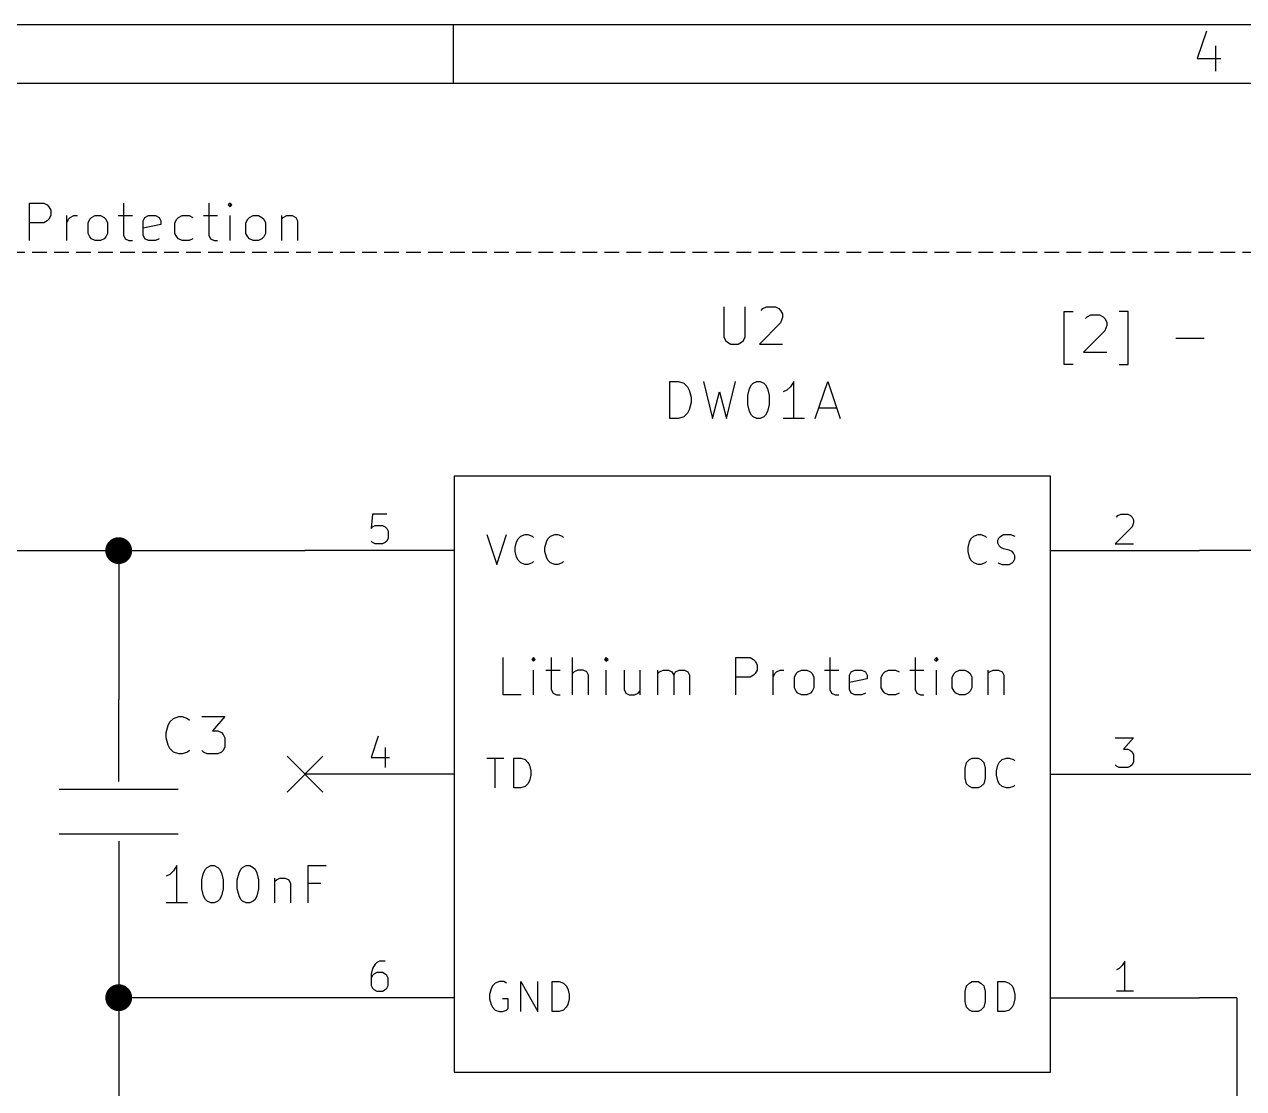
# Model space of a CAD drawing. Header units: millimetres. Extents: x 10 to 287, y -200 to -10.
# Drawn here: x 145.38 to 186.92, y -46.28 to -10 of the extents above; entities that cross this region are included whole.
import ezdxf

# ---------------------------------------------------------------- set-up
doc = ezdxf.new("R2010")
doc.units = ezdxf.units.MM
doc.linetypes.add('DASHED', pattern=[0.75, 0.5, -0.25])
for name, color, linetype in [('BLUE', 174, 'CONTINUOUS'), ('CYAN', 134, 'CONTINUOUS'), ('GREEN', 94, 'CONTINUOUS'), ('LIGHTBLUE', 172, 'CONTINUOUS'), ('RED', 14, 'CONTINUOUS'), ('WHITE', 250, 'CONTINUOUS')]:
    doc.layers.add(name, color=color, linetype=linetype)

msp = doc.modelspace()

# ---------------------------------------------------------------- linework, layer by layer
at = {"layer": 'BLUE', "linetype": 'CONTINUOUS'}
for p, q in [((154.3304, -34.9504), (155.5496, -36.1696)), ((155.5496, -34.9504), (154.3304, -36.1696))]:
    msp.add_line(p, q, dxfattribs=at)
at = {"layer": 'CYAN', "linetype": 'CONTINUOUS'}
for p, q in [((169.2123, -19.6292), (169.2123, -20.6573)), ((169.2123, -19.6292), (169.2123, -20.6573)), ((169.938, -20.6573), (169.938, -19.6292)), ((169.938, -20.6573), (169.938, -19.6292)), ((170.4824, -19.7502), (170.5428, -19.6897)), ((170.4824, -19.7502), (170.5428, -19.6897)), ((170.5428, -19.6897), (170.6638, -19.6292)), ((170.5428, -19.6897), (170.6638, -19.6292)), ((170.6638, -19.6292), (170.9662, -19.6292)), ((170.6638, -19.6292), (170.9662, -19.6292)), ((170.9662, -19.6292), (171.0871, -19.6897)), ((170.9662, -19.6292), (171.0871, -19.6897)), ((171.0871, -19.6897), (171.1476, -19.7502)), ((171.0871, -19.6897), (171.1476, -19.7502)), ((171.1476, -19.7502), (171.2081, -19.8711)), ((171.1476, -19.7502), (171.2081, -19.8711)), ((171.2081, -19.8711), (171.2081, -19.9921)), ((171.2081, -19.8711), (171.2081, -19.9921)), ((171.1476, -20.1735), (170.4219, -20.8992)), ((171.1476, -20.1735), (170.4219, -20.8992)), ((171.2081, -19.9921), (171.1476, -20.1735)), ((171.2081, -19.9921), (171.1476, -20.1735)), ((169.2123, -20.6573), (169.2728, -20.7783)), ((169.2123, -20.6573), (169.2728, -20.7783)), ((169.8776, -20.7783), (169.938, -20.6573)), ((169.8776, -20.7783), (169.938, -20.6573)), ((169.2728, -20.7783), (169.3333, -20.8388)), ((169.2728, -20.7783), (169.3333, -20.8388)), ((169.3333, -20.8388), (169.4542, -20.8992)), ((169.3333, -20.8388), (169.4542, -20.8992)), ((169.4542, -20.8992), (169.6961, -20.8992)), ((169.4542, -20.8992), (169.6961, -20.8992)), ((169.6961, -20.8992), (169.8171, -20.8388)), ((169.6961, -20.8992), (169.8171, -20.8388)), ((169.8171, -20.8388), (169.8776, -20.7783)), ((169.8171, -20.8388), (169.8776, -20.7783)), ((170.4219, -20.8992), (171.2081, -20.8992)), ((170.4219, -20.8992), (171.2081, -20.8992)), ((167.3678, -23.4392), (167.3678, -22.1692)), ((167.3678, -22.1692), (167.6702, -22.1692)), ((167.3678, -23.4392), (167.3678, -22.1692)), ((167.3678, -22.1692), (167.6702, -22.1692)), ((167.6702, -22.1692), (167.8516, -22.2297)), ((167.6702, -22.1692), (167.8516, -22.2297)), ((167.8516, -22.2297), (167.9726, -22.3507)), ((167.8516, -22.2297), (167.9726, -22.3507)), ((167.9726, -22.3507), (168.0331, -22.4716)), ((167.9726, -22.3507), (168.0331, -22.4716)), ((168.5169, -22.1692), (168.8193, -23.4392)), ((168.5169, -22.1692), (168.8193, -23.4392)), ((169.3031, -23.4392), (169.6055, -22.1692)), ((169.3031, -23.4392), (169.6055, -22.1692)), ((170.0288, -22.653), (170.0892, -22.4111)), ((170.0288, -22.653), (170.0892, -22.4111)), ((170.0892, -22.4111), (170.1497, -22.2902)), ((170.0892, -22.4111), (170.1497, -22.2902)), ((170.1497, -22.2902), (170.2102, -22.2297)), ((170.1497, -22.2902), (170.2102, -22.2297)), ((170.2102, -22.2297), (170.3311, -22.1692)), ((170.2102, -22.2297), (170.3311, -22.1692)), ((170.3311, -22.1692), (170.4521, -22.1692)), ((170.3311, -22.1692), (170.4521, -22.1692)), ((170.4521, -22.1692), (170.573, -22.2297)), ((170.4521, -22.1692), (170.573, -22.2297)), ((170.573, -22.2297), (170.6335, -22.2902)), ((170.573, -22.2297), (170.6335, -22.2902)), ((170.6335, -22.2902), (170.694, -22.4111)), ((170.6335, -22.2902), (170.694, -22.4111)), ((170.694, -22.4111), (170.7545, -22.653)), ((170.694, -22.4111), (170.7545, -22.653)), ((171.4802, -22.3507), (171.3592, -22.4716)), ((171.4802, -22.3507), (171.3592, -22.4716)), ((171.6011, -22.1692), (171.4802, -22.3507)), ((171.6011, -22.1692), (171.4802, -22.3507)), ((171.6011, -23.4392), (171.6011, -22.1692)), ((171.6011, -23.4392), (171.6011, -22.1692)), ((172.3268, -23.4392), (172.7501, -22.1692)), ((172.3268, -23.4392), (172.7501, -22.1692)), ((172.7501, -22.1692), (173.1735, -23.4392)), ((172.7501, -22.1692), (173.1735, -23.4392)), ((168.0331, -22.4716), (168.0935, -22.7135)), ((168.0331, -22.4716), (168.0935, -22.7135)), ((168.0935, -22.7135), (168.0935, -22.8949)), ((168.0935, -22.7135), (168.0935, -22.8949)), ((168.8193, -23.4392), (169.0612, -22.5321)), ((168.8193, -23.4392), (169.0612, -22.5321)), ((169.0612, -22.5321), (169.3031, -23.4392)), ((169.0612, -22.5321), (169.3031, -23.4392)), ((170.0288, -22.9554), (170.0288, -22.653)), ((170.0288, -22.9554), (170.0288, -22.653)), ((170.7545, -22.653), (170.7545, -22.9554)), ((170.7545, -22.653), (170.7545, -22.9554)), ((171.3592, -22.4716), (171.2383, -22.5321)), ((171.3592, -22.4716), (171.2383, -22.5321)), ((167.9726, -23.2578), (167.8516, -23.3788)), ((167.9726, -23.2578), (167.8516, -23.3788)), ((168.0331, -23.1368), (167.9726, -23.2578)), ((168.0331, -23.1368), (167.9726, -23.2578)), ((168.0935, -22.8949), (168.0331, -23.1368)), ((168.0935, -22.8949), (168.0331, -23.1368)), ((170.0892, -23.1973), (170.0288, -22.9554)), ((170.0892, -23.1973), (170.0288, -22.9554)), ((170.1497, -23.3183), (170.0892, -23.1973)), ((170.1497, -23.3183), (170.0892, -23.1973)), ((170.694, -23.1973), (170.6335, -23.3183)), ((170.694, -23.1973), (170.6335, -23.3183)), ((170.7545, -22.9554), (170.694, -23.1973)), ((170.7545, -22.9554), (170.694, -23.1973)), ((172.4478, -23.0764), (173.0525, -23.0764)), ((172.4478, -23.0764), (173.0525, -23.0764)), ((167.6702, -23.4392), (167.3678, -23.4392)), ((167.6702, -23.4392), (167.3678, -23.4392)), ((167.8516, -23.3788), (167.6702, -23.4392)), ((167.8516, -23.3788), (167.6702, -23.4392)), ((170.2102, -23.3788), (170.1497, -23.3183)), ((170.2102, -23.3788), (170.1497, -23.3183)), ((170.3311, -23.4392), (170.2102, -23.3788)), ((170.3311, -23.4392), (170.2102, -23.3788)), ((170.4521, -23.4392), (170.3311, -23.4392)), ((170.4521, -23.4392), (170.3311, -23.4392)), ((170.573, -23.3788), (170.4521, -23.4392)), ((170.573, -23.3788), (170.4521, -23.4392)), ((170.6335, -23.3183), (170.573, -23.3788)), ((170.6335, -23.3183), (170.573, -23.3788)), ((171.964, -23.4392), (171.2383, -23.4392)), ((171.964, -23.4392), (171.2383, -23.4392)), ((161.1327, -27.394), (161.4714, -28.41)), ((161.1327, -27.394), (161.4714, -28.41)), ((161.4714, -28.41), (161.81, -27.394)), ((161.4714, -28.41), (161.81, -27.394)), ((162.2939, -27.4424), (162.439, -27.394)), ((162.2939, -27.4424), (162.439, -27.394)), ((162.439, -27.394), (162.5358, -27.394)), ((162.439, -27.394), (162.5358, -27.394)), ((162.5358, -27.394), (162.6809, -27.4424)), ((162.5358, -27.394), (162.6809, -27.4424)), ((163.3099, -27.4424), (163.455, -27.394)), ((163.3099, -27.4424), (163.455, -27.394)), ((163.455, -27.394), (163.5518, -27.394)), ((163.455, -27.394), (163.5518, -27.394)), ((163.5518, -27.394), (163.6969, -27.4424)), ((163.5518, -27.394), (163.6969, -27.4424)), ((177.7274, -27.4424), (177.8725, -27.394)), ((177.7274, -27.4424), (177.8725, -27.394)), ((177.8725, -27.394), (177.9693, -27.394)), ((177.8725, -27.394), (177.9693, -27.394)), ((177.9693, -27.394), (178.1144, -27.4424)), ((177.9693, -27.394), (178.1144, -27.4424)), ((178.6466, -27.4424), (178.7434, -27.394)), ((178.6466, -27.4424), (178.7434, -27.394)), ((178.7434, -27.394), (178.9853, -27.394)), ((178.7434, -27.394), (178.9853, -27.394)), ((178.9853, -27.394), (179.1304, -27.4424)), ((178.9853, -27.394), (179.1304, -27.4424)), ((162.1004, -27.8295), (162.1488, -27.6359)), ((162.1004, -27.8295), (162.1488, -27.6359)), ((162.1004, -27.9746), (162.1004, -27.8295)), ((162.1004, -27.9746), (162.1004, -27.8295)), ((162.1488, -27.6359), (162.1971, -27.5392)), ((162.1488, -27.6359), (162.1971, -27.5392)), ((162.1971, -27.5392), (162.2939, -27.4424)), ((162.1971, -27.5392), (162.2939, -27.4424)), ((162.6809, -27.4424), (162.7293, -27.4908)), ((162.6809, -27.4424), (162.7293, -27.4908)), ((163.1164, -27.8295), (163.1648, -27.6359)), ((163.1164, -27.8295), (163.1648, -27.6359)), ((163.1164, -27.9746), (163.1164, -27.8295)), ((163.1164, -27.9746), (163.1164, -27.8295)), ((163.1648, -27.6359), (163.2131, -27.5392)), ((163.1648, -27.6359), (163.2131, -27.5392)), ((163.2131, -27.5392), (163.3099, -27.4424)), ((163.2131, -27.5392), (163.3099, -27.4424)), ((163.6969, -27.4424), (163.7453, -27.4908)), ((163.6969, -27.4424), (163.7453, -27.4908)), ((177.5339, -27.8295), (177.5823, -27.6359)), ((177.5339, -27.8295), (177.5823, -27.6359)), ((177.5339, -27.9746), (177.5339, -27.8295)), ((177.5339, -27.9746), (177.5339, -27.8295)), ((177.5823, -27.6359), (177.6306, -27.5392)), ((177.5823, -27.6359), (177.6306, -27.5392)), ((177.6306, -27.5392), (177.7274, -27.4424)), ((177.6306, -27.5392), (177.7274, -27.4424)), ((178.1144, -27.4424), (178.1628, -27.4908)), ((178.1144, -27.4424), (178.1628, -27.4908)), ((178.5499, -27.5876), (178.5983, -27.4908)), ((178.5499, -27.5876), (178.5983, -27.4908)), ((178.5499, -27.6843), (178.5499, -27.5876)), ((178.5499, -27.6843), (178.5499, -27.5876)), ((178.5983, -27.7811), (178.5499, -27.6843)), ((178.5983, -27.7811), (178.5499, -27.6843)), ((178.5983, -27.4908), (178.6466, -27.4424)), ((178.5983, -27.4908), (178.6466, -27.4424)), ((178.6466, -27.8295), (178.5983, -27.7811)), ((178.6466, -27.8295), (178.5983, -27.7811)), ((178.7434, -27.8778), (178.6466, -27.8295)), ((178.7434, -27.8778), (178.6466, -27.8295)), ((162.1488, -28.1681), (162.1004, -27.9746)), ((162.1488, -28.1681), (162.1004, -27.9746)), ((162.1971, -28.2649), (162.1488, -28.1681)), ((162.1971, -28.2649), (162.1488, -28.1681)), ((163.1648, -28.1681), (163.1164, -27.9746)), ((163.1648, -28.1681), (163.1164, -27.9746)), ((163.2131, -28.2649), (163.1648, -28.1681)), ((163.2131, -28.2649), (163.1648, -28.1681)), ((177.5823, -28.1681), (177.5339, -27.9746)), ((177.5823, -28.1681), (177.5339, -27.9746)), ((177.6306, -28.2649), (177.5823, -28.1681)), ((177.6306, -28.2649), (177.5823, -28.1681)), ((178.9369, -27.9262), (178.7434, -27.8778)), ((178.9369, -27.9262), (178.7434, -27.8778)), ((179.0337, -27.9746), (178.9369, -27.9262)), ((179.0337, -27.9746), (178.9369, -27.9262)), ((179.0821, -28.023), (179.0337, -27.9746)), ((179.0821, -28.023), (179.0337, -27.9746)), ((179.1304, -28.1197), (179.0821, -28.023)), ((179.1304, -28.1197), (179.0821, -28.023)), ((179.0821, -28.3133), (179.1304, -28.2165)), ((179.0821, -28.3133), (179.1304, -28.2165)), ((179.1304, -28.2165), (179.1304, -28.1197)), ((179.1304, -28.2165), (179.1304, -28.1197)), ((162.2939, -28.3617), (162.1971, -28.2649)), ((162.2939, -28.3617), (162.1971, -28.2649)), ((162.439, -28.41), (162.2939, -28.3617)), ((162.439, -28.41), (162.2939, -28.3617)), ((162.5358, -28.41), (162.439, -28.41)), ((162.5358, -28.41), (162.439, -28.41)), ((162.6809, -28.3617), (162.5358, -28.41)), ((162.6809, -28.3617), (162.5358, -28.41)), ((162.7293, -28.3133), (162.6809, -28.3617)), ((162.7293, -28.3133), (162.6809, -28.3617)), ((163.3099, -28.3617), (163.2131, -28.2649)), ((163.3099, -28.3617), (163.2131, -28.2649)), ((163.455, -28.41), (163.3099, -28.3617)), ((163.455, -28.41), (163.3099, -28.3617)), ((163.5518, -28.41), (163.455, -28.41)), ((163.5518, -28.41), (163.455, -28.41)), ((163.6969, -28.3617), (163.5518, -28.41)), ((163.6969, -28.3617), (163.5518, -28.41)), ((163.7453, -28.3133), (163.6969, -28.3617)), ((163.7453, -28.3133), (163.6969, -28.3617)), ((177.7274, -28.3617), (177.6306, -28.2649)), ((177.7274, -28.3617), (177.6306, -28.2649)), ((177.8725, -28.41), (177.7274, -28.3617)), ((177.8725, -28.41), (177.7274, -28.3617)), ((177.9693, -28.41), (177.8725, -28.41)), ((177.9693, -28.41), (177.8725, -28.41)), ((178.1144, -28.3617), (177.9693, -28.41)), ((178.1144, -28.3617), (177.9693, -28.41)), ((178.1628, -28.3133), (178.1144, -28.3617)), ((178.1628, -28.3133), (178.1144, -28.3617)), ((178.5499, -28.3617), (178.695, -28.41)), ((178.5499, -28.3617), (178.695, -28.41)), ((178.695, -28.41), (178.9369, -28.41)), ((178.695, -28.41), (178.9369, -28.41)), ((178.9369, -28.41), (179.0337, -28.3617)), ((178.9369, -28.41), (179.0337, -28.3617)), ((179.0337, -28.3617), (179.0821, -28.3133)), ((179.0337, -28.3617), (179.0821, -28.3133)), ((150.455, -33.6597), (150.6364, -33.5992)), ((150.455, -33.6597), (150.6364, -33.5992)), ((150.6364, -33.5992), (150.7573, -33.5992)), ((150.6364, -33.5992), (150.7573, -33.5992)), ((150.7573, -33.5992), (150.9388, -33.6597)), ((150.7573, -33.5992), (150.9388, -33.6597)), ((151.4226, -33.5992), (152.2088, -33.5992)), ((151.4226, -33.5992), (152.2088, -33.5992)), ((152.2088, -33.5992), (151.7854, -34.083)), ((152.2088, -33.5992), (151.7854, -34.083)), ((150.2131, -34.1435), (150.2735, -33.9016)), ((150.2131, -34.1435), (150.2735, -33.9016)), ((150.2735, -33.9016), (150.334, -33.7807)), ((150.2735, -33.9016), (150.334, -33.7807)), ((150.334, -33.7807), (150.455, -33.6597)), ((150.334, -33.7807), (150.455, -33.6597)), ((150.9388, -33.6597), (150.9992, -33.7202)), ((150.9388, -33.6597), (150.9992, -33.7202)), ((150.2131, -34.3249), (150.2131, -34.1435)), ((150.2131, -34.3249), (150.2131, -34.1435)), ((150.2735, -34.5668), (150.2131, -34.3249)), ((150.2735, -34.5668), (150.2131, -34.3249)), ((151.7854, -34.083), (151.9669, -34.083)), ((151.7854, -34.083), (151.9669, -34.083)), ((151.9669, -34.083), (152.0878, -34.1435)), ((151.9669, -34.083), (152.0878, -34.1435)), ((152.0878, -34.1435), (152.1483, -34.204)), ((152.0878, -34.1435), (152.1483, -34.204)), ((152.1483, -34.204), (152.2088, -34.3249)), ((152.1483, -34.204), (152.2088, -34.3249)), ((152.2088, -34.3249), (152.2088, -34.6273)), ((152.2088, -34.3249), (152.2088, -34.6273)), ((150.334, -34.6878), (150.2735, -34.5668)), ((150.334, -34.6878), (150.2735, -34.5668)), ((150.455, -34.8088), (150.334, -34.6878)), ((150.455, -34.8088), (150.334, -34.6878)), ((150.6364, -34.8692), (150.455, -34.8088)), ((150.6364, -34.8692), (150.455, -34.8088)), ((150.7573, -34.8692), (150.6364, -34.8692)), ((150.7573, -34.8692), (150.6364, -34.8692)), ((150.9388, -34.8088), (150.7573, -34.8692)), ((150.9388, -34.8088), (150.7573, -34.8692)), ((150.9992, -34.7483), (150.9388, -34.8088)), ((150.9992, -34.7483), (150.9388, -34.8088)), ((151.4831, -34.8088), (151.4226, -34.7483)), ((151.4831, -34.8088), (151.4226, -34.7483)), ((151.604, -34.8692), (151.4831, -34.8088)), ((151.604, -34.8692), (151.4831, -34.8088)), ((151.9669, -34.8692), (151.604, -34.8692)), ((151.9669, -34.8692), (151.604, -34.8692)), ((152.0878, -34.8088), (151.9669, -34.8692)), ((152.0878, -34.8088), (151.9669, -34.8692)), ((152.1483, -34.7483), (152.0878, -34.8088)), ((152.1483, -34.7483), (152.0878, -34.8088)), ((152.2088, -34.6273), (152.1483, -34.7483)), ((152.2088, -34.6273), (152.1483, -34.7483)), ((161.1327, -35.014), (161.7133, -35.014)), ((161.1327, -35.014), (161.7133, -35.014)), ((161.423, -36.03), (161.423, -35.014)), ((161.423, -36.03), (161.423, -35.014)), ((162.052, -36.03), (162.052, -35.014)), ((162.052, -35.014), (162.2939, -35.014)), ((162.052, -36.03), (162.052, -35.014)), ((162.052, -35.014), (162.2939, -35.014)), ((162.2939, -35.014), (162.439, -35.0624)), ((162.2939, -35.014), (162.439, -35.0624)), ((162.439, -35.0624), (162.5358, -35.1592)), ((162.439, -35.0624), (162.5358, -35.1592)), ((162.5358, -35.1592), (162.5841, -35.2559)), ((162.5358, -35.1592), (162.5841, -35.2559)), ((162.5841, -35.2559), (162.6325, -35.4495)), ((162.5841, -35.2559), (162.6325, -35.4495)), ((177.4371, -35.3527), (177.4855, -35.1592)), ((177.4371, -35.3527), (177.4855, -35.1592)), ((177.4855, -35.1592), (177.5822, -35.0624)), ((177.4855, -35.1592), (177.5822, -35.0624)), ((177.5822, -35.0624), (177.679, -35.014)), ((177.5822, -35.0624), (177.679, -35.014)), ((177.679, -35.014), (177.8725, -35.014)), ((177.679, -35.014), (177.8725, -35.014)), ((177.8725, -35.014), (177.9693, -35.0624)), ((177.8725, -35.014), (177.9693, -35.0624)), ((177.9693, -35.0624), (178.066, -35.1592)), ((177.9693, -35.0624), (178.066, -35.1592)), ((178.066, -35.1592), (178.1144, -35.3527)), ((178.066, -35.1592), (178.1144, -35.3527)), ((178.5015, -35.4495), (178.5499, -35.2559)), ((178.5015, -35.4495), (178.5499, -35.2559)), ((178.5499, -35.2559), (178.5982, -35.1592)), ((178.5499, -35.2559), (178.5982, -35.1592)), ((178.5982, -35.1592), (178.695, -35.0624)), ((178.5982, -35.1592), (178.695, -35.0624)), ((178.695, -35.0624), (178.8401, -35.014)), ((178.695, -35.0624), (178.8401, -35.014)), ((178.8401, -35.014), (178.9369, -35.014)), ((178.8401, -35.014), (178.9369, -35.014)), ((178.9369, -35.014), (179.082, -35.0624)), ((178.9369, -35.014), (179.082, -35.0624)), ((179.082, -35.0624), (179.1304, -35.1108)), ((179.082, -35.0624), (179.1304, -35.1108)), ((162.6325, -35.5946), (162.5841, -35.7881)), ((162.6325, -35.5946), (162.5841, -35.7881)), ((162.6325, -35.4495), (162.6325, -35.5946)), ((162.6325, -35.4495), (162.6325, -35.5946)), ((177.4371, -35.6914), (177.4371, -35.3527)), ((177.4371, -35.6914), (177.4371, -35.3527)), ((177.4855, -35.8849), (177.4371, -35.6914)), ((177.4855, -35.8849), (177.4371, -35.6914)), ((178.1144, -35.6914), (178.066, -35.8849)), ((178.1144, -35.6914), (178.066, -35.8849)), ((178.1144, -35.3527), (178.1144, -35.6914)), ((178.1144, -35.3527), (178.1144, -35.6914)), ((178.5015, -35.5946), (178.5015, -35.4495)), ((178.5015, -35.5946), (178.5015, -35.4495)), ((178.5499, -35.7881), (178.5015, -35.5946)), ((178.5499, -35.7881), (178.5015, -35.5946)), ((162.2939, -36.03), (162.052, -36.03)), ((162.2939, -36.03), (162.052, -36.03)), ((162.439, -35.9817), (162.2939, -36.03)), ((162.439, -35.9817), (162.2939, -36.03)), ((162.5358, -35.8849), (162.439, -35.9817)), ((162.5358, -35.8849), (162.439, -35.9817)), ((162.5841, -35.7881), (162.5358, -35.8849)), ((162.5841, -35.7881), (162.5358, -35.8849)), ((177.5822, -35.9817), (177.4855, -35.8849)), ((177.5822, -35.9817), (177.4855, -35.8849)), ((177.679, -36.03), (177.5822, -35.9817)), ((177.679, -36.03), (177.5822, -35.9817)), ((177.8725, -36.03), (177.679, -36.03)), ((177.8725, -36.03), (177.679, -36.03)), ((177.9693, -35.9817), (177.8725, -36.03)), ((177.9693, -35.9817), (177.8725, -36.03)), ((178.066, -35.8849), (177.9693, -35.9817)), ((178.066, -35.8849), (177.9693, -35.9817)), ((178.5982, -35.8849), (178.5499, -35.7881)), ((178.5982, -35.8849), (178.5499, -35.7881)), ((178.695, -35.9817), (178.5982, -35.8849)), ((178.695, -35.9817), (178.5982, -35.8849)), ((178.8401, -36.03), (178.695, -35.9817)), ((178.8401, -36.03), (178.695, -35.9817)), ((178.9369, -36.03), (178.8401, -36.03)), ((178.9369, -36.03), (178.8401, -36.03)), ((179.082, -35.9817), (178.9369, -36.03)), ((179.082, -35.9817), (178.9369, -36.03)), ((179.1304, -35.9333), (179.082, -35.9817)), ((179.1304, -35.9333), (179.082, -35.9817)), ((150.334, -38.9816), (150.2131, -39.0421)), ((150.334, -38.9816), (150.2131, -39.0421)), ((150.455, -38.8607), (150.334, -38.9816)), ((150.455, -38.8607), (150.334, -38.9816)), ((150.5759, -38.6792), (150.455, -38.8607)), ((150.5759, -38.6792), (150.455, -38.8607)), ((150.5759, -39.9492), (150.5759, -38.6792)), ((150.5759, -39.9492), (150.5759, -38.6792)), ((151.4226, -39.163), (151.483, -38.9211)), ((151.4226, -39.163), (151.483, -38.9211)), ((151.483, -38.9211), (151.5435, -38.8002)), ((151.483, -38.9211), (151.5435, -38.8002)), ((151.5435, -38.8002), (151.604, -38.7397)), ((151.5435, -38.8002), (151.604, -38.7397)), ((151.604, -38.7397), (151.7249, -38.6792)), ((151.604, -38.7397), (151.7249, -38.6792)), ((151.7249, -38.6792), (151.8459, -38.6792)), ((151.7249, -38.6792), (151.8459, -38.6792)), ((151.8459, -38.6792), (151.9668, -38.7397)), ((151.8459, -38.6792), (151.9668, -38.7397)), ((151.9668, -38.7397), (152.0273, -38.8002)), ((151.9668, -38.7397), (152.0273, -38.8002)), ((152.0273, -38.8002), (152.0878, -38.9211)), ((152.0273, -38.8002), (152.0878, -38.9211)), ((152.0878, -38.9211), (152.1483, -39.163)), ((152.0878, -38.9211), (152.1483, -39.163)), ((152.6321, -39.163), (152.6925, -38.9211)), ((152.6321, -39.163), (152.6925, -38.9211)), ((152.6925, -38.9211), (152.753, -38.8002)), ((152.6925, -38.9211), (152.753, -38.8002)), ((152.753, -38.8002), (152.8135, -38.7397)), ((152.753, -38.8002), (152.8135, -38.7397)), ((152.8135, -38.7397), (152.9344, -38.6792)), ((152.8135, -38.7397), (152.9344, -38.6792)), ((152.9344, -38.6792), (153.0554, -38.6792)), ((152.9344, -38.6792), (153.0554, -38.6792)), ((153.0554, -38.6792), (153.1763, -38.7397)), ((153.0554, -38.6792), (153.1763, -38.7397)), ((153.1763, -38.7397), (153.2368, -38.8002)), ((153.1763, -38.7397), (153.2368, -38.8002)), ((153.2368, -38.8002), (153.2973, -38.9211)), ((153.2368, -38.8002), (153.2973, -38.9211)), ((153.2973, -38.9211), (153.3578, -39.163)), ((153.2973, -38.9211), (153.3578, -39.163)), ((155.051, -39.9492), (155.051, -38.6792)), ((155.051, -38.6792), (155.6558, -38.6792)), ((155.051, -39.9492), (155.051, -38.6792)), ((155.051, -38.6792), (155.6558, -38.6792)), ((151.4226, -39.4654), (151.4226, -39.163)), ((151.4226, -39.4654), (151.4226, -39.163)), ((151.483, -39.7073), (151.4226, -39.4654)), ((151.483, -39.7073), (151.4226, -39.4654)), ((152.1483, -39.4654), (152.0878, -39.7073)), ((152.1483, -39.4654), (152.0878, -39.7073)), ((152.1483, -39.163), (152.1483, -39.4654)), ((152.1483, -39.163), (152.1483, -39.4654)), ((152.6321, -39.4654), (152.6321, -39.163)), ((152.6321, -39.4654), (152.6321, -39.163)), ((152.6925, -39.7073), (152.6321, -39.4654)), ((152.6925, -39.7073), (152.6321, -39.4654)), ((153.3578, -39.4654), (153.2973, -39.7073)), ((153.3578, -39.4654), (153.2973, -39.7073)), ((153.3578, -39.163), (153.3578, -39.4654)), ((153.3578, -39.163), (153.3578, -39.4654)), ((153.902, -39.1026), (153.902, -39.9492)), ((153.902, -39.1026), (153.902, -39.9492)), ((153.902, -39.2235), (153.9625, -39.163)), ((153.902, -39.2235), (153.9625, -39.163)), ((153.9625, -39.163), (154.0835, -39.1026)), ((153.9625, -39.163), (154.0835, -39.1026)), ((154.0835, -39.1026), (154.2649, -39.1026)), ((154.0835, -39.1026), (154.2649, -39.1026)), ((154.2649, -39.1026), (154.3858, -39.163)), ((154.2649, -39.1026), (154.3858, -39.163)), ((154.3858, -39.163), (154.4463, -39.284)), ((154.3858, -39.163), (154.4463, -39.284)), ((154.4463, -39.284), (154.4463, -39.9492)), ((154.4463, -39.284), (154.4463, -39.9492)), ((155.4744, -39.284), (155.051, -39.284)), ((155.4744, -39.284), (155.051, -39.284)), ((151.5435, -39.8283), (151.483, -39.7073)), ((151.5435, -39.8283), (151.483, -39.7073)), ((151.604, -39.8888), (151.5435, -39.8283)), ((151.604, -39.8888), (151.5435, -39.8283)), ((152.0273, -39.8283), (151.9668, -39.8888)), ((152.0273, -39.8283), (151.9668, -39.8888)), ((152.0878, -39.7073), (152.0273, -39.8283)), ((152.0878, -39.7073), (152.0273, -39.8283)), ((152.753, -39.8283), (152.6925, -39.7073)), ((152.753, -39.8283), (152.6925, -39.7073)), ((152.8135, -39.8888), (152.753, -39.8283)), ((152.8135, -39.8888), (152.753, -39.8283)), ((153.2368, -39.8283), (153.1763, -39.8888)), ((153.2368, -39.8283), (153.1763, -39.8888)), ((153.2973, -39.7073), (153.2368, -39.8283)), ((153.2973, -39.7073), (153.2368, -39.8283)), ((150.9388, -39.9492), (150.2131, -39.9492)), ((150.9388, -39.9492), (150.2131, -39.9492)), ((151.7249, -39.9492), (151.604, -39.8888)), ((151.7249, -39.9492), (151.604, -39.8888)), ((151.8459, -39.9492), (151.7249, -39.9492)), ((151.8459, -39.9492), (151.7249, -39.9492)), ((151.9668, -39.8888), (151.8459, -39.9492)), ((151.9668, -39.8888), (151.8459, -39.9492)), ((152.9344, -39.9492), (152.8135, -39.8888)), ((152.9344, -39.9492), (152.8135, -39.8888)), ((153.0554, -39.9492), (152.9344, -39.9492)), ((153.0554, -39.9492), (152.9344, -39.9492)), ((153.1763, -39.8888), (153.0554, -39.9492)), ((153.1763, -39.8888), (153.0554, -39.9492)), ((161.3262, -42.7792), (161.2779, -42.8759)), ((161.3262, -42.7792), (161.2779, -42.8759)), ((161.423, -42.6824), (161.3262, -42.7792)), ((161.423, -42.6824), (161.3262, -42.7792)), ((161.5681, -42.634), (161.423, -42.6824)), ((161.5681, -42.634), (161.423, -42.6824)), ((161.7133, -42.634), (161.5681, -42.634)), ((161.7133, -42.634), (161.5681, -42.634)), ((161.81, -42.6824), (161.7133, -42.634)), ((161.81, -42.6824), (161.7133, -42.634)), ((162.2939, -43.65), (162.2939, -42.634)), ((162.2939, -42.634), (162.8744, -43.65)), ((162.2939, -43.65), (162.2939, -42.634)), ((162.2939, -42.634), (162.8744, -43.65)), ((162.8744, -43.65), (162.8744, -42.634)), ((162.8744, -43.65), (162.8744, -42.634)), ((163.3583, -43.65), (163.3583, -42.634)), ((163.3583, -42.634), (163.6002, -42.634)), ((163.3583, -43.65), (163.3583, -42.634)), ((163.3583, -42.634), (163.6002, -42.634)), ((163.6002, -42.634), (163.7453, -42.6824)), ((163.6002, -42.634), (163.7453, -42.6824)), ((163.7453, -42.6824), (163.8421, -42.7792)), ((163.7453, -42.6824), (163.8421, -42.7792)), ((163.8421, -42.7792), (163.8904, -42.8759)), ((163.8421, -42.7792), (163.8904, -42.8759)), ((177.4371, -42.9727), (177.4855, -42.7792)), ((177.4371, -42.9727), (177.4855, -42.7792)), ((177.4855, -42.7792), (177.5822, -42.6824)), ((177.4855, -42.7792), (177.5822, -42.6824)), ((177.5822, -42.6824), (177.679, -42.634)), ((177.5822, -42.6824), (177.679, -42.634)), ((177.679, -42.634), (177.8725, -42.634)), ((177.679, -42.634), (177.8725, -42.634)), ((177.8725, -42.634), (177.9693, -42.6824)), ((177.8725, -42.634), (177.9693, -42.6824)), ((177.9693, -42.6824), (178.066, -42.7792)), ((177.9693, -42.6824), (178.066, -42.7792)), ((178.066, -42.7792), (178.1144, -42.9727)), ((178.066, -42.7792), (178.1144, -42.9727)), ((178.5499, -43.65), (178.5499, -42.634)), ((178.5499, -42.634), (178.7918, -42.634)), ((178.5499, -43.65), (178.5499, -42.634)), ((178.5499, -42.634), (178.7918, -42.634)), ((178.7918, -42.634), (178.9369, -42.6824)), ((178.7918, -42.634), (178.9369, -42.6824)), ((178.9369, -42.6824), (179.0337, -42.7792)), ((178.9369, -42.6824), (179.0337, -42.7792)), ((179.0337, -42.7792), (179.082, -42.8759)), ((179.0337, -42.7792), (179.082, -42.8759)), ((161.2779, -42.8759), (161.2295, -43.0695)), ((161.2779, -42.8759), (161.2295, -43.0695)), ((161.2295, -43.0695), (161.2295, -43.2146)), ((161.2295, -43.0695), (161.2295, -43.2146)), ((163.8904, -42.8759), (163.9388, -43.0695)), ((163.8904, -42.8759), (163.9388, -43.0695)), ((163.9388, -43.0695), (163.9388, -43.2146)), ((163.9388, -43.0695), (163.9388, -43.2146)), ((177.4371, -43.3114), (177.4371, -42.9727)), ((177.4371, -43.3114), (177.4371, -42.9727)), ((178.1144, -42.9727), (178.1144, -43.3114)), ((178.1144, -42.9727), (178.1144, -43.3114)), ((179.082, -42.8759), (179.1304, -43.0695)), ((179.082, -42.8759), (179.1304, -43.0695)), ((179.1304, -43.0695), (179.1304, -43.2146)), ((179.1304, -43.0695), (179.1304, -43.2146)), ((161.2295, -43.2146), (161.2779, -43.4081)), ((161.2295, -43.2146), (161.2779, -43.4081)), ((161.2779, -43.4081), (161.3262, -43.5049)), ((161.2779, -43.4081), (161.3262, -43.5049)), ((161.3262, -43.5049), (161.423, -43.6017)), ((161.3262, -43.5049), (161.423, -43.6017)), ((161.423, -43.6017), (161.5681, -43.65)), ((161.423, -43.6017), (161.5681, -43.65)), ((161.8584, -43.2146), (161.6649, -43.2146)), ((161.8584, -43.2146), (161.6649, -43.2146)), ((161.6649, -43.65), (161.81, -43.6017)), ((161.6649, -43.65), (161.81, -43.6017)), ((161.81, -43.6017), (161.8584, -43.5533)), ((161.81, -43.6017), (161.8584, -43.5533)), ((161.8584, -43.5533), (161.8584, -43.2146)), ((161.8584, -43.5533), (161.8584, -43.2146)), ((163.7453, -43.6017), (163.6002, -43.65)), ((163.7453, -43.6017), (163.6002, -43.65)), ((163.8421, -43.5049), (163.7453, -43.6017)), ((163.8421, -43.5049), (163.7453, -43.6017)), ((163.8904, -43.4081), (163.8421, -43.5049)), ((163.8904, -43.4081), (163.8421, -43.5049)), ((163.9388, -43.2146), (163.8904, -43.4081)), ((163.9388, -43.2146), (163.8904, -43.4081)), ((177.4855, -43.5049), (177.4371, -43.3114)), ((177.4855, -43.5049), (177.4371, -43.3114)), ((177.5822, -43.6017), (177.4855, -43.5049)), ((177.5822, -43.6017), (177.4855, -43.5049)), ((177.679, -43.65), (177.5822, -43.6017)), ((177.679, -43.65), (177.5822, -43.6017)), ((177.9693, -43.6017), (177.8725, -43.65)), ((177.9693, -43.6017), (177.8725, -43.65)), ((178.066, -43.5049), (177.9693, -43.6017)), ((178.066, -43.5049), (177.9693, -43.6017)), ((178.1144, -43.3114), (178.066, -43.5049)), ((178.1144, -43.3114), (178.066, -43.5049)), ((178.9369, -43.6017), (178.7918, -43.65)), ((178.9369, -43.6017), (178.7918, -43.65)), ((179.0337, -43.5049), (178.9369, -43.6017)), ((179.0337, -43.5049), (178.9369, -43.6017)), ((179.082, -43.4081), (179.0337, -43.5049)), ((179.082, -43.4081), (179.0337, -43.5049)), ((179.1304, -43.2146), (179.082, -43.4081)), ((179.1304, -43.2146), (179.082, -43.4081)), ((161.5681, -43.65), (161.6649, -43.65)), ((161.5681, -43.65), (161.6649, -43.65)), ((163.6002, -43.65), (163.3583, -43.65)), ((163.6002, -43.65), (163.3583, -43.65)), ((177.8725, -43.65), (177.679, -43.65)), ((177.8725, -43.65), (177.679, -43.65)), ((178.7918, -43.65), (178.5499, -43.65)), ((178.7918, -43.65), (178.5499, -43.65))]:
    msp.add_line(p, q, dxfattribs=at)
at = {"layer": 'GREEN', "linetype": 'CONTINUOUS'}
for p, q in [((146.05, -27.94), (148.59, -27.94)), ((148.59, -27.94), (154.94, -27.94)), ((148.59, -27.94), (148.59, -33.02)), ((193.04, -27.94), (185.42, -27.94)), ((185.42, -35.56), (189.23, -35.56)), ((148.59, -40.64), (148.59, -43.18)), ((148.59, -43.18), (148.59, -57.15)), ((154.94, -43.18), (148.59, -43.18)), ((186.69, -43.18), (185.42, -43.18)), ((186.69, -43.18), (186.69, -48.26))]:
    msp.add_line(p, q, dxfattribs=at)
at = {"layer": 'GREEN', "const_width": 0.4572}
for points in [[(148.3614, -27.94, 1), (148.8186, -27.94, 1)], [(148.3614, -43.18, 1), (148.8186, -43.18, 1)]]:
    msp.add_lwpolyline(points, format="xyb", close=True, dxfattribs=at)
at = {"layer": 'LIGHTBLUE', "linetype": 'CONTINUOUS'}
for p, q in [((145.5494, -17.3662), (145.5494, -16.0962)), ((145.5494, -16.0962), (146.0332, -16.0962)), ((146.0332, -16.0962), (146.1542, -16.1567)), ((146.1542, -16.1567), (146.2147, -16.2172)), ((148.7546, -16.0962), (148.7546, -17.1848)), ((151.6575, -16.0962), (151.6575, -17.1848)), ((152.3832, -16.0962), (152.3228, -16.1567)), ((152.3228, -16.1567), (152.3832, -16.2172)), ((152.4437, -16.1567), (152.3832, -16.0962)), ((152.3832, -16.0962), (152.3832, -16.2172)), ((152.3832, -16.2172), (152.4437, -16.1567)), ((146.2147, -16.2172), (146.2751, -16.3381)), ((146.2751, -16.5196), (146.2147, -16.6405)), ((146.2751, -16.3381), (146.2751, -16.5196)), ((146.8194, -17.3662), (146.8194, -16.5196)), ((146.8799, -16.6405), (146.9404, -16.58)), ((146.9404, -16.58), (147.0613, -16.5196)), ((147.0613, -16.5196), (147.1823, -16.5196)), ((147.6056, -16.6405), (147.6661, -16.58)), ((147.6661, -16.58), (147.7871, -16.5196)), ((147.7871, -16.5196), (147.9685, -16.5196)), ((147.9685, -16.5196), (148.0894, -16.58)), ((148.0894, -16.58), (148.1499, -16.6405)), ((148.5732, -16.5196), (149.057, -16.5196)), ((149.4199, -16.701), (149.4803, -16.58)), ((149.4803, -16.58), (149.6013, -16.5196)), ((149.6013, -16.5196), (149.8432, -16.5196)), ((149.8432, -16.5196), (149.9641, -16.58)), ((149.9641, -16.58), (150.0246, -16.701)), ((150.5689, -16.6405), (150.6294, -16.58)), ((150.6294, -16.58), (150.7504, -16.5196)), ((150.7504, -16.5196), (150.9923, -16.5196)), ((150.9923, -16.5196), (151.1132, -16.58)), ((151.4761, -16.5196), (151.9599, -16.5196)), ((152.3832, -17.3662), (152.3832, -16.5196)), ((152.988, -16.6405), (153.0485, -16.58)), ((153.0485, -16.58), (153.1695, -16.5196)), ((153.1695, -16.5196), (153.3509, -16.5196)), ((153.3509, -16.5196), (153.4718, -16.58)), ((153.4718, -16.58), (153.5323, -16.6405)), ((154.137, -16.5196), (154.137, -17.3662)), ((154.137, -16.6405), (154.1975, -16.58)), ((154.1975, -16.58), (154.3185, -16.5196)), ((154.3185, -16.5196), (154.4999, -16.5196)), ((154.4999, -16.5196), (154.6208, -16.58)), ((154.6208, -16.58), (154.6813, -16.701)), ((146.0332, -16.7615), (145.5494, -16.7615)), ((146.1542, -16.701), (146.0332, -16.7615)), ((146.2147, -16.6405), (146.1542, -16.701)), ((146.8194, -16.7615), (146.8799, -16.6405)), ((147.5452, -16.7615), (147.6056, -16.6405)), ((147.5452, -17.1243), (147.5452, -16.7615)), ((148.1499, -16.6405), (148.2104, -16.7615)), ((148.2104, -16.7615), (148.2104, -17.1243)), ((149.4199, -17.1848), (149.4199, -16.701)), ((150.0246, -16.8219), (149.4199, -16.9429)), ((150.0246, -16.701), (150.0246, -16.8219)), ((150.5085, -16.7615), (150.5689, -16.6405)), ((150.5085, -17.1243), (150.5085, -16.7615)), ((152.9276, -16.7615), (152.988, -16.6405)), ((152.9276, -17.1243), (152.9276, -16.7615)), ((153.5323, -16.6405), (153.5928, -16.7615)), ((153.5928, -16.7615), (153.5928, -17.1243)), ((154.6813, -16.701), (154.6813, -17.3662)), ((147.6056, -17.2453), (147.5452, -17.1243)), ((147.6661, -17.3058), (147.6056, -17.2453)), ((147.7871, -17.3662), (147.6661, -17.3058)), ((147.9685, -17.3662), (147.7871, -17.3662)), ((148.0894, -17.3058), (147.9685, -17.3662)), ((148.1499, -17.2453), (148.0894, -17.3058)), ((148.2104, -17.1243), (148.1499, -17.2453)), ((148.7546, -17.1848), (148.8151, -17.3058)), ((148.8151, -17.3058), (148.9361, -17.3662)), ((148.9361, -17.3662), (149.057, -17.3662)), ((149.4803, -17.3058), (149.4199, -17.1848)), ((149.6013, -17.3662), (149.4803, -17.3058)), ((149.8432, -17.3662), (149.6013, -17.3662)), ((149.9641, -17.3058), (149.8432, -17.3662)), ((150.5689, -17.2453), (150.5085, -17.1243)), ((150.6294, -17.3058), (150.5689, -17.2453)), ((150.7504, -17.3662), (150.6294, -17.3058)), ((150.9923, -17.3662), (150.7504, -17.3662)), ((151.1132, -17.3058), (150.9923, -17.3662)), ((151.6575, -17.1848), (151.718, -17.3058)), ((151.718, -17.3058), (151.839, -17.3662)), ((151.839, -17.3662), (151.9599, -17.3662)), ((152.988, -17.2453), (152.9276, -17.1243)), ((153.0485, -17.3058), (152.988, -17.2453)), ((153.1695, -17.3662), (153.0485, -17.3058)), ((153.3509, -17.3662), (153.1695, -17.3662)), ((153.4718, -17.3058), (153.3509, -17.3662)), ((153.5323, -17.2453), (153.4718, -17.3058)), ((153.5928, -17.1243), (153.5323, -17.2453)), ((180.8072, -21.5996), (180.8072, -19.7853)), ((180.8072, -19.7853), (181.1096, -19.7853)), ((181.5934, -19.9667), (181.7144, -19.9062)), ((181.7144, -19.9062), (182.0168, -19.9062)), ((182.0168, -19.9062), (182.1377, -19.9667)), ((182.9844, -19.7853), (182.682, -19.7853)), ((182.9844, -21.5996), (182.9844, -19.7853)), ((181.533, -20.0272), (181.5934, -19.9667)), ((182.1377, -19.9667), (182.1982, -20.0272)), ((182.1982, -20.0272), (182.2587, -20.1481)), ((182.2587, -20.2691), (182.1982, -20.4505)), ((182.2587, -20.1481), (182.2587, -20.2691)), ((182.1982, -20.4505), (181.4725, -21.1762)), ((184.6172, -20.6924), (185.5849, -20.6924)), ((181.4725, -21.1762), (182.2587, -21.1762)), ((181.1096, -21.5996), (180.8072, -21.5996)), ((182.682, -21.5996), (182.9844, -21.5996))]:
    msp.add_line(p, q, dxfattribs=at)
at = {"layer": 'LIGHTBLUE', "linetype": 'DASHED'}
msp.add_line((199.39, -17.78), (129.54, -17.78), dxfattribs=at)
at = {"layer": 'RED', "linetype": 'CONTINUOUS'}
for p, q in [((10, -10), (287.0022, -10)), ((160, -12), (160, -10)), ((185.6557, -10.2318), (185.3462, -11.1603)), ((185.9652, -10.727), (185.9652, -11.5937)), ((185.3462, -11.1603), (186.1509, -11.1603)), ((12, -12), (285.0022, -12)), ((160.02, -25.4), (160.02, -45.72)), ((180.34, -25.4), (160.02, -25.4)), ((180.34, -45.72), (180.34, -25.4)), ((157.2381, -26.698), (157.1897, -27.1818)), ((157.2381, -26.698), (157.1897, -27.1818)), ((157.7219, -26.698), (157.2381, -26.698)), ((157.7219, -26.698), (157.2381, -26.698)), ((182.5897, -26.7948), (182.6381, -26.7464)), ((182.5897, -26.7948), (182.6381, -26.7464)), ((182.6381, -26.7464), (182.7348, -26.698)), ((182.6381, -26.7464), (182.7348, -26.698)), ((182.7348, -26.698), (182.9767, -26.698)), ((182.7348, -26.698), (182.9767, -26.698)), ((182.9767, -26.698), (183.0735, -26.7464)), ((182.9767, -26.698), (183.0735, -26.7464)), ((183.0735, -26.7464), (183.1219, -26.7948)), ((183.0735, -26.7464), (183.1219, -26.7948)), ((183.1219, -26.7948), (183.1702, -26.8916)), ((183.1219, -26.7948), (183.1702, -26.8916)), ((183.1702, -26.9883), (183.1219, -27.1335)), ((183.1702, -26.9883), (183.1219, -27.1335)), ((183.1702, -26.8916), (183.1702, -26.9883)), ((183.1702, -26.8916), (183.1702, -26.9883)), ((157.1897, -27.1818), (157.2381, -27.1335)), ((157.1897, -27.1818), (157.2381, -27.1335)), ((157.2381, -27.1335), (157.3348, -27.0851)), ((157.2381, -27.1335), (157.3348, -27.0851)), ((157.3348, -27.0851), (157.5767, -27.0851)), ((157.3348, -27.0851), (157.5767, -27.0851)), ((157.5767, -27.0851), (157.6735, -27.1335)), ((157.5767, -27.0851), (157.6735, -27.1335)), ((157.6735, -27.1335), (157.7219, -27.1818)), ((157.6735, -27.1335), (157.7219, -27.1818)), ((157.7219, -27.1818), (157.7702, -27.2786)), ((157.7219, -27.1818), (157.7702, -27.2786)), ((157.7702, -27.2786), (157.7702, -27.5205)), ((157.7702, -27.2786), (157.7702, -27.5205)), ((183.1219, -27.1335), (182.5413, -27.714)), ((183.1219, -27.1335), (182.5413, -27.714)), ((157.2381, -27.6657), (157.1897, -27.6173)), ((157.2381, -27.6657), (157.1897, -27.6173)), ((157.3348, -27.714), (157.2381, -27.6657)), ((157.3348, -27.714), (157.2381, -27.6657)), ((157.5767, -27.714), (157.3348, -27.714)), ((157.5767, -27.714), (157.3348, -27.714)), ((157.6735, -27.6657), (157.5767, -27.714)), ((157.6735, -27.6657), (157.5767, -27.714)), ((157.7219, -27.6173), (157.6735, -27.6657)), ((157.7219, -27.6173), (157.6735, -27.6657)), ((157.7702, -27.5205), (157.7219, -27.6173)), ((157.7702, -27.5205), (157.7219, -27.6173)), ((182.5413, -27.714), (183.1702, -27.714)), ((182.5413, -27.714), (183.1702, -27.714)), ((144.78, -27.94), (146.05, -27.94)), ((160.02, -27.94), (154.94, -27.94)), ((160.02, -27.94), (154.94, -27.94)), ((180.34, -27.94), (185.42, -27.94)), ((180.34, -27.94), (185.42, -27.94)), ((161.6967, -32.8562), (161.6967, -31.5862)), ((162.7248, -31.5862), (162.6644, -31.6467)), ((162.6644, -31.6467), (162.7248, -31.7072)), ((162.7853, -31.6467), (162.7248, -31.5862)), ((162.7248, -31.5862), (162.7248, -31.7072)), ((162.7248, -31.7072), (162.7853, -31.6467)), ((163.3296, -31.5862), (163.3296, -32.6748)), ((164.0553, -32.8562), (164.0553, -31.5862)), ((165.2043, -31.5862), (165.1439, -31.6467)), ((165.1439, -31.6467), (165.2043, -31.7072)), ((165.2648, -31.6467), (165.2043, -31.5862)), ((165.2043, -31.5862), (165.2043, -31.7072)), ((165.2043, -31.7072), (165.2648, -31.6467)), ((169.619, -32.8562), (169.619, -31.5862)), ((169.619, -31.5862), (170.1028, -31.5862)), ((170.1028, -31.5862), (170.2238, -31.6467)), ((170.2238, -31.6467), (170.2843, -31.7072)), ((170.2843, -31.7072), (170.3447, -31.8281)), ((170.3447, -31.8281), (170.3447, -32.0096)), ((172.8242, -31.5862), (172.8242, -32.6748)), ((175.7271, -31.5862), (175.7271, -32.6748)), ((176.4528, -31.5862), (176.3924, -31.6467)), ((176.3924, -31.6467), (176.4528, -31.7072)), ((176.5133, -31.6467), (176.4528, -31.5862)), ((176.4528, -31.5862), (176.4528, -31.7072)), ((176.4528, -31.7072), (176.5133, -31.6467)), ((162.7248, -32.8562), (162.7248, -32.0096)), ((163.1482, -32.0096), (163.632, -32.0096)), ((164.1158, -32.07), (164.0553, -32.1305)), ((164.2368, -32.0096), (164.1158, -32.07)), ((164.4182, -32.0096), (164.2368, -32.0096)), ((164.5391, -32.07), (164.4182, -32.0096)), ((164.5996, -32.191), (164.5391, -32.07)), ((164.5996, -32.8562), (164.5996, -32.191)), ((165.2043, -32.8562), (165.2043, -32.0096)), ((165.8091, -32.0096), (165.8091, -32.6748)), ((166.3534, -32.0096), (166.3534, -32.8562)), ((166.9581, -32.8562), (166.9581, -32.0096)), ((166.9581, -32.1305), (167.0186, -32.07)), ((167.0186, -32.07), (167.1396, -32.0096)), ((167.1396, -32.0096), (167.321, -32.0096)), ((167.321, -32.0096), (167.4419, -32.07)), ((167.4419, -32.07), (167.5024, -32.191)), ((167.5024, -32.191), (167.5629, -32.07)), ((167.5024, -32.191), (167.5024, -32.8562)), ((167.5629, -32.07), (167.6838, -32.0096)), ((167.6838, -32.0096), (167.8653, -32.0096)), ((167.8653, -32.0096), (167.9862, -32.07)), ((167.9862, -32.07), (168.0467, -32.191)), ((168.0467, -32.191), (168.0467, -32.8562)), ((170.1028, -32.2515), (169.619, -32.2515)), ((170.2238, -32.191), (170.1028, -32.2515)), ((170.2843, -32.1305), (170.2238, -32.191)), ((170.3447, -32.0096), (170.2843, -32.1305)), ((170.889, -32.8562), (170.889, -32.0096)), ((170.889, -32.2515), (170.9495, -32.1305)), ((170.9495, -32.1305), (171.01, -32.07)), ((171.01, -32.07), (171.1309, -32.0096)), ((171.1309, -32.0096), (171.2519, -32.0096)), ((171.6148, -32.2515), (171.6752, -32.1305)), ((171.6148, -32.6143), (171.6148, -32.2515)), ((171.6752, -32.1305), (171.7357, -32.07)), ((171.7357, -32.07), (171.8567, -32.0096)), ((171.8567, -32.0096), (172.0381, -32.0096)), ((172.0381, -32.0096), (172.159, -32.07)), ((172.159, -32.07), (172.2195, -32.1305)), ((172.2195, -32.1305), (172.28, -32.2515)), ((172.28, -32.2515), (172.28, -32.6143)), ((172.6428, -32.0096), (173.1266, -32.0096)), ((173.4895, -32.191), (173.5499, -32.07)), ((173.4895, -32.6748), (173.4895, -32.191)), ((174.0942, -32.3119), (173.4895, -32.4329)), ((173.5499, -32.07), (173.6709, -32.0096)), ((173.6709, -32.0096), (173.9128, -32.0096)), ((173.9128, -32.0096), (174.0337, -32.07)), ((174.0337, -32.07), (174.0942, -32.191)), ((174.0942, -32.191), (174.0942, -32.3119)), ((174.5781, -32.2515), (174.6385, -32.1305)), ((174.5781, -32.6143), (174.5781, -32.2515)), ((174.6385, -32.1305), (174.699, -32.07)), ((174.699, -32.07), (174.82, -32.0096)), ((174.82, -32.0096), (175.0619, -32.0096)), ((175.0619, -32.0096), (175.1828, -32.07)), ((175.5457, -32.0096), (176.0295, -32.0096)), ((176.4528, -32.8562), (176.4528, -32.0096)), ((176.9972, -32.2515), (177.0576, -32.1305)), ((176.9972, -32.6143), (176.9972, -32.2515)), ((177.0576, -32.1305), (177.1181, -32.07)), ((177.1181, -32.07), (177.2391, -32.0096)), ((177.2391, -32.0096), (177.4205, -32.0096)), ((177.4205, -32.0096), (177.5414, -32.07)), ((177.5414, -32.07), (177.6019, -32.1305)), ((177.6019, -32.1305), (177.6624, -32.2515)), ((177.6624, -32.2515), (177.6624, -32.6143)), ((178.2066, -32.0096), (178.2066, -32.8562)), ((178.2066, -32.1305), (178.2671, -32.07)), ((178.2671, -32.07), (178.3881, -32.0096)), ((178.3881, -32.0096), (178.5695, -32.0096)), ((178.5695, -32.0096), (178.6904, -32.07)), ((178.6904, -32.07), (178.7509, -32.191)), ((178.7509, -32.191), (178.7509, -32.8562)), ((163.3296, -32.6748), (163.3901, -32.7958)), ((163.3901, -32.7958), (163.5111, -32.8562)), ((165.8091, -32.6748), (165.8696, -32.7958)), ((165.8696, -32.7958), (165.9906, -32.8562)), ((166.172, -32.8562), (166.2929, -32.7958)), ((166.2929, -32.7958), (166.3534, -32.7353)), ((171.6752, -32.7353), (171.6148, -32.6143)), ((171.7357, -32.7958), (171.6752, -32.7353)), ((171.8567, -32.8562), (171.7357, -32.7958)), ((172.159, -32.7958), (172.0381, -32.8562)), ((172.2195, -32.7353), (172.159, -32.7958)), ((172.28, -32.6143), (172.2195, -32.7353)), ((172.8242, -32.6748), (172.8847, -32.7958)), ((172.8847, -32.7958), (173.0057, -32.8562)), ((173.5499, -32.7958), (173.4895, -32.6748)), ((173.6709, -32.8562), (173.5499, -32.7958)), ((174.0337, -32.7958), (173.9128, -32.8562)), ((174.6385, -32.7353), (174.5781, -32.6143)), ((174.699, -32.7958), (174.6385, -32.7353)), ((174.82, -32.8562), (174.699, -32.7958)), ((175.1828, -32.7958), (175.0619, -32.8562)), ((175.7271, -32.6748), (175.7876, -32.7958)), ((175.7876, -32.7958), (175.9086, -32.8562)), ((177.0576, -32.7353), (176.9972, -32.6143)), ((177.1181, -32.7958), (177.0576, -32.7353)), ((177.2391, -32.8562), (177.1181, -32.7958)), ((177.5414, -32.7958), (177.4205, -32.8562)), ((177.6019, -32.7353), (177.5414, -32.7958)), ((177.6624, -32.6143), (177.6019, -32.7353)), ((148.59, -35.814), (148.59, -33.02)), ((148.59, -35.814), (148.59, -33.02)), ((162.3015, -32.8562), (161.6967, -32.8562)), ((163.5111, -32.8562), (163.632, -32.8562)), ((165.9906, -32.8562), (166.172, -32.8562)), ((172.0381, -32.8562), (171.8567, -32.8562)), ((173.0057, -32.8562), (173.1266, -32.8562)), ((173.9128, -32.8562), (173.6709, -32.8562)), ((175.0619, -32.8562), (174.82, -32.8562)), ((175.9086, -32.8562), (176.0295, -32.8562)), ((177.4205, -32.8562), (177.2391, -32.8562)), ((157.4316, -34.2697), (157.1897, -34.9954)), ((157.4316, -34.2697), (157.1897, -34.9954)), ((182.5413, -34.318), (183.1702, -34.318)), ((182.5413, -34.318), (183.1702, -34.318)), ((183.1702, -34.318), (182.8316, -34.7051)), ((183.1702, -34.318), (182.8316, -34.7051)), ((157.6735, -34.6567), (157.6735, -35.334)), ((157.6735, -34.6567), (157.6735, -35.334)), ((182.8316, -34.7051), (182.9767, -34.7051)), ((182.8316, -34.7051), (182.9767, -34.7051)), ((182.9767, -34.7051), (183.0735, -34.7535)), ((182.9767, -34.7051), (183.0735, -34.7535)), ((183.0735, -34.7535), (183.1219, -34.8018)), ((183.0735, -34.7535), (183.1219, -34.8018)), ((183.1219, -34.8018), (183.1702, -34.8986)), ((183.1219, -34.8018), (183.1702, -34.8986)), ((183.1702, -34.8986), (183.1702, -35.1405)), ((183.1702, -34.8986), (183.1702, -35.1405)), ((157.1897, -34.9954), (157.8186, -34.9954)), ((157.1897, -34.9954), (157.8186, -34.9954)), ((182.5897, -35.2857), (182.5413, -35.2373)), ((182.5897, -35.2857), (182.5413, -35.2373)), ((182.6864, -35.334), (182.5897, -35.2857)), ((182.6864, -35.334), (182.5897, -35.2857)), ((183.0735, -35.2857), (182.9767, -35.334)), ((183.0735, -35.2857), (182.9767, -35.334)), ((183.1219, -35.2373), (183.0735, -35.2857)), ((183.1219, -35.2373), (183.0735, -35.2857)), ((183.1702, -35.1405), (183.1219, -35.2373)), ((183.1702, -35.1405), (183.1219, -35.2373)), ((160.02, -35.56), (154.94, -35.56)), ((160.02, -35.56), (154.94, -35.56)), ((180.34, -35.56), (185.42, -35.56)), ((180.34, -35.56), (185.42, -35.56)), ((182.9767, -35.334), (182.6864, -35.334)), ((182.9767, -35.334), (182.6864, -35.334)), ((146.558, -36.068), (150.622, -36.068)), ((146.558, -37.592), (150.622, -37.592)), ((148.59, -37.846), (148.59, -40.64)), ((148.59, -37.846), (148.59, -40.64)), ((157.48, -41.938), (157.3832, -41.9864)), ((157.48, -41.938), (157.3832, -41.9864)), ((157.6735, -41.938), (157.48, -41.938)), ((157.6735, -41.938), (157.48, -41.938)), ((182.88, -41.938), (182.7832, -42.0832)), ((182.88, -41.938), (182.7832, -42.0832)), ((182.88, -42.954), (182.88, -41.938)), ((182.88, -42.954), (182.88, -41.938)), ((157.2381, -42.1799), (157.1897, -42.3735)), ((157.2381, -42.1799), (157.1897, -42.3735)), ((157.1897, -42.3735), (157.1897, -42.7605)), ((157.1897, -42.3735), (157.1897, -42.7605)), ((157.3348, -42.0348), (157.2381, -42.1799)), ((157.3348, -42.0348), (157.2381, -42.1799)), ((157.2864, -42.3735), (157.2381, -42.4218)), ((157.2864, -42.3735), (157.2381, -42.4218)), ((157.3832, -42.3251), (157.2864, -42.3735)), ((157.3832, -42.3251), (157.2864, -42.3735)), ((157.3832, -41.9864), (157.3348, -42.0348)), ((157.3832, -41.9864), (157.3348, -42.0348)), ((157.5767, -42.3251), (157.3832, -42.3251)), ((157.5767, -42.3251), (157.3832, -42.3251)), ((157.6735, -42.3735), (157.5767, -42.3251)), ((157.6735, -42.3735), (157.5767, -42.3251)), ((157.7219, -42.4218), (157.6735, -42.3735)), ((157.7219, -42.4218), (157.6735, -42.3735)), ((182.6864, -42.1799), (182.5897, -42.2283)), ((182.6864, -42.1799), (182.5897, -42.2283)), ((182.7832, -42.0832), (182.6864, -42.1799)), ((182.7832, -42.0832), (182.6864, -42.1799)), ((157.2381, -42.4218), (157.1897, -42.5186)), ((157.2381, -42.4218), (157.1897, -42.5186)), ((157.1897, -42.7605), (157.2381, -42.8573)), ((157.1897, -42.7605), (157.2381, -42.8573)), ((157.7702, -42.5186), (157.7219, -42.4218)), ((157.7702, -42.5186), (157.7219, -42.4218)), ((157.7219, -42.8573), (157.7702, -42.7605)), ((157.7219, -42.8573), (157.7702, -42.7605)), ((157.7702, -42.7605), (157.7702, -42.5186)), ((157.7702, -42.7605), (157.7702, -42.5186)), ((160.02, -43.18), (154.94, -43.18)), ((160.02, -43.18), (154.94, -43.18)), ((157.2381, -42.8573), (157.2864, -42.9057)), ((157.2381, -42.8573), (157.2864, -42.9057)), ((157.2864, -42.9057), (157.3832, -42.954)), ((157.2864, -42.9057), (157.3832, -42.954)), ((157.3832, -42.954), (157.5767, -42.954)), ((157.3832, -42.954), (157.5767, -42.954)), ((157.5767, -42.954), (157.6735, -42.9057)), ((157.5767, -42.954), (157.6735, -42.9057)), ((157.6735, -42.9057), (157.7219, -42.8573)), ((157.6735, -42.9057), (157.7219, -42.8573)), ((180.34, -43.18), (185.42, -43.18)), ((180.34, -43.18), (185.42, -43.18)), ((183.1702, -42.954), (182.5897, -42.954)), ((183.1702, -42.954), (182.5897, -42.954)), ((160.02, -45.72), (180.34, -45.72))]:
    msp.add_line(p, q, dxfattribs=at)
at = {"layer": 'WHITE', "linetype": 'CONTINUOUS'}
for p, q in [((160.02, -25.4), (160.02, -45.72)), ((180.34, -25.4), (160.02, -25.4)), ((180.34, -45.72), (180.34, -25.4)), ((160.02, -45.72), (180.34, -45.72))]:
    msp.add_line(p, q, dxfattribs=at)

doc.saveas('drawing.dxf')
